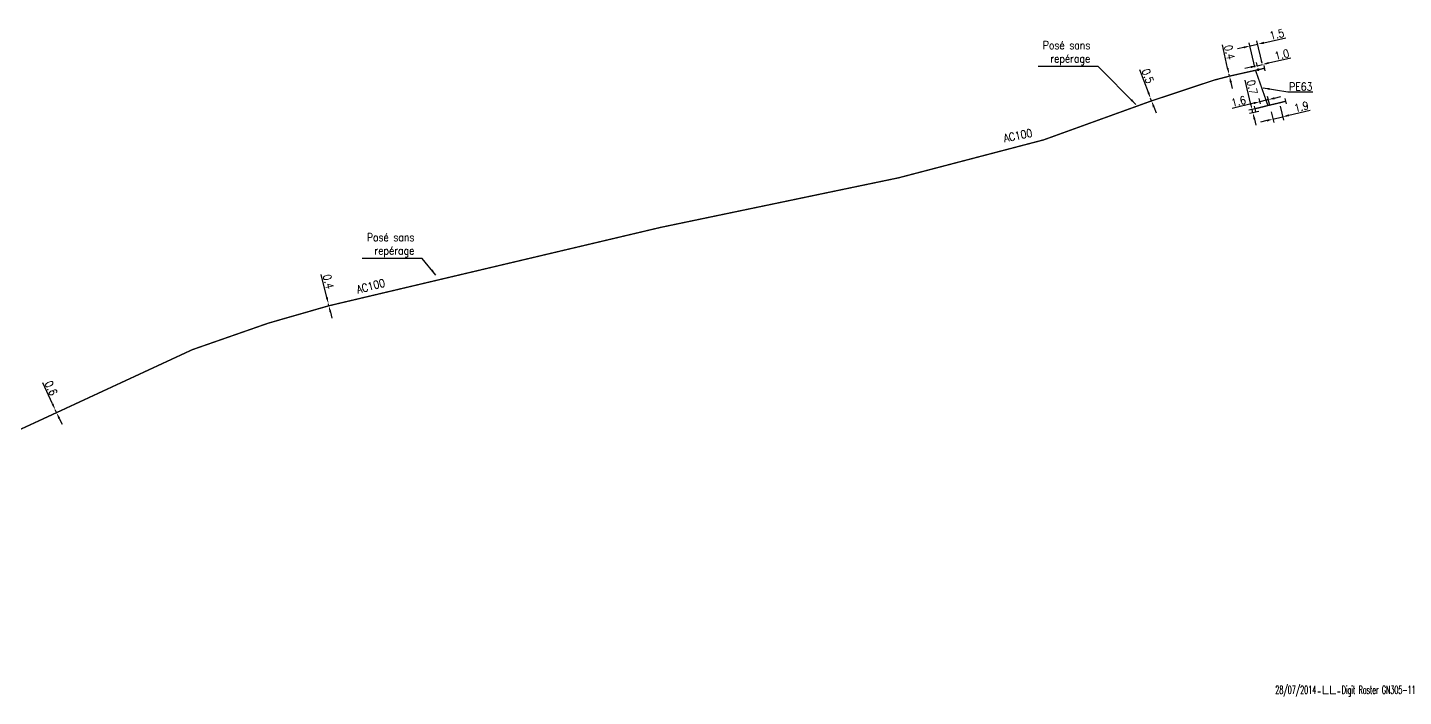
# Model space of a CAD drawing. Header units: millimetres. Extents: x 108996 to 110000, y 121000 to 122001.
# Drawn here: x 109275.7 to 109533.6, y 121009.5 to 121134.9 of the extents above; entities that cross this region are included whole.
import ezdxf
from ezdxf.enums import TextEntityAlignment as Align

# ---------------------------------------------------------------- set-up
doc = ezdxf.new("R2010")
doc.units = ezdxf.units.MM
doc.header["$PDMODE"] = 34
doc.linetypes.add('L_25_AP', pattern=[2000, 1000, 1000])
doc.linetypes.add('L_25_PE', pattern=[2000, 1000, 1000])
doc.layers.get('0').update_dxf_attribs({"linetype": 'CONTINUOUS'})
doc.layers.get('Defpoints').update_dxf_attribs({"linetype": 'CONTINUOUS'})
for name, color, linetype in [('L_150', 1, 'CONTINUOUS'), ('L_300', 7, 'CONTINUOUS'), ('L_340', 7, 'CONTINUOUS'), ('L_910', 7, 'CONTINUOUS')]:
    doc.layers.add(name, color=color, linetype=linetype)
doc.styles.add('G_ROMANS', font='ROMANS.SHX', dxfattribs={"width": 0.75})
doc.styles.get("Standard").update_dxf_attribs({"font": 'romans.shx', "width": 0.85})
doc.dimstyles.get("Standard").update_dxf_attribs({"dimtxt": 1.5, "dimasz": 1.2, "dimexe": 0.625, "dimexo": 0.625, "dimgap": 0.25, "dimtad": 1, "dimdec": 1, "dimzin": 0, "dimdsep": 46, "dimtxsty": 'Standard', "dimcen": -0.5, "dimadec": 0, "dimazin": 0, "dimtfac": 1, "dimtdec": 1, "dimtmove": 0, "dimatfit": 3, "dimfxl": 0, "dimtolj": 1, "dimtzin": 0, "dimarcsym": 0})

# ---------------------------------------------------------------- blocks, each defined once
blk = doc.blocks.new('L_340_07')
at = {"color": 0, "linetype": 'Continuous', "const_width": 0.25, "flags": 128}
blk.add_lwpolyline([(0, 0), (1.25, 0)], dxfattribs=at)
at = {"color": 0, "linetype": 'Continuous', "flags": 128}
blk.add_lwpolyline([(1.25, -0.5), (1.25, 0.5)], dxfattribs=at)
at = {"color": 0, "linetype": 'Continuous', "width": 0.75, "flags": 3}
for tag, p in [('DEF_LEG', (0.72, -3.47)), ('DEF_COUP', (0.72, -5.97)), ('DEF_TYPE', (0.72, -8.47))]:
    blk.add_attdef(tag, text='', height=1.2, dxfattribs=at).set_placement(p, align=Align.MIDDLE)
blk = doc.blocks.new('L_300_12')
at = {"color": 0, "linetype": 'Continuous', "const_width": 0.248, "flags": 128}
blk.add_lwpolyline([(-0.13, 0, 1), (0.13, 0, 1)], format="xyb", close=True, dxfattribs=at)
at = {"linetype": 'Continuous', "style": 'G_ROMANS', "width": 0.75}
blk.add_attdef('P', text='', height=1, dxfattribs=at).set_placement((0, 1.33), align=Align.MIDDLE_CENTER)
at = {"color": 0, "linetype": 'Continuous', "width": 0.75, "flags": 3}
for tag, p in [('DEF_LEG', (0, -5)), ('DEF_COUP', (0, -7.5)), ('DEF_TYPE', (0, -10))]:
    blk.add_attdef(tag, text='', height=1.2, dxfattribs=at).set_placement(p, align=Align.MIDDLE)
blk = doc.blocks.new('GIS_MODF')
at = {"color": 0, "linetype": 'Continuous', "flags": 128}
for points in [[(-2.18, -0.41), (-1.68, -0.41)], [(1.52, -0.41), (2.02, -0.41)]]:
    blk.add_lwpolyline(points, dxfattribs=at)
at = {"color": 0, "linetype": 'Continuous'}
blk.add_attdef('DATE', text='', height=0.75, dxfattribs=at).set_placement((-2.5, -0.8), align=Align.RIGHT)
at = {"color": 0, "linetype": 'Continuous', "width": 3.542583}
blk.add_attdef('USER', text='', height=0.75, dxfattribs=at).set_placement((-1.51, -0.8), (1.28, -0.8), align=Align.FIT)
at = {"color": 0, "linetype": 'Continuous'}
blk.add_attdef('DESC', (2.29, -0.8), '', height=0.75, dxfattribs=at)
blk = doc.blocks.new('*D142')
at = {"layer": 'Defpoints', "color": 0, "linetype": 'Continuous', "transparency": 16777216}
for p in [(109508.65, 121119.7), (109510.29, 121120.77), (109509.12, 121117.73)]:
    blk.add_point(p, dxfattribs=at)
at = {"layer": 'L_340', "color": 0, "linetype": 'Continuous', "lineweight": -2, "transparency": 16777216}
for p, q in [((109508.79, 121119.09), (109509.27, 121117.12)), ((109510.44, 121120.16), (109511.07, 121117.56)), ((109512.09, 121118.44), (109516.1, 121119.41)), ((109507.96, 121117.45), (109506.79, 121117.17)), ((109509.12, 121117.73), (109510.92, 121118.16))]:
    blk.add_line(p, q, dxfattribs=at)
at = {"layer": 'L_340', "color": 0, "linetype": 'Continuous', "transparency": 16777216}
for points in [[(109507.91, 121117.64), (109508, 121117.25), (109509.12, 121117.73)], [(109512.04, 121118.64), (109512.14, 121118.25), (109510.92, 121118.16)]]:
    blk.add_solid(points, dxfattribs=at)
at = {"layer": 'L_340', "color": 0, "linetype": 'Continuous', "transparency": 16777216, "insert": (109514.44, 121120.04), "char_height": 1.5, "attachment_point": 5, "rotation": 13.5443}
blk.add_mtext('\\A1;1.9', dxfattribs=at)
blk = doc.blocks.new('*D143')
at = {"layer": 'Defpoints', "color": 0, "linetype": 'Continuous', "transparency": 16777216}
for p in [(109506.94, 121119.96), (109508.24, 121121.38), (109508.65, 121119.7)]:
    blk.add_point(p, dxfattribs=at)
at = {"layer": 'L_340', "color": 0, "linetype": 'Continuous', "lineweight": -2, "transparency": 16777216}
for p, q in [((109506.79, 121120.57), (109506.54, 121121.61)), ((109508.5, 121120.31), (109508.1, 121121.98)), ((109509.41, 121121.66), (109510.58, 121121.94)), ((109505.52, 121120.72), (109501.45, 121119.74)), ((109508.24, 121121.38), (109506.69, 121121))]:
    blk.add_line(p, q, dxfattribs=at)
at = {"layer": 'L_340', "color": 0, "linetype": 'Continuous', "transparency": 16777216}
for points in [[(109509.36, 121121.85), (109509.46, 121121.46), (109508.24, 121121.38)], [(109505.48, 121120.91), (109505.57, 121120.53), (109506.69, 121121)]]:
    blk.add_solid(points, dxfattribs=at)
at = {"layer": 'L_340', "color": 0, "linetype": 'Continuous', "transparency": 16777216, "insert": (109502.67, 121121.06), "char_height": 1.5, "attachment_point": 5, "rotation": 13.5443}
blk.add_mtext('\\A1;1.6', dxfattribs=at)
blk = doc.blocks.new('*D144')
at = {"layer": 'Defpoints', "color": 0, "linetype": 'Continuous', "transparency": 16777216}
for p in [(109505.36, 121118.91), (109506.94, 121119.96), (109507.09, 121119.33)]:
    blk.add_point(p, dxfattribs=at)
at = {"layer": 'L_340', "color": 0, "linetype": 'Continuous', "lineweight": -2, "transparency": 16777216}
for p, q in [((109504.92, 121120.71), (109503.88, 121125.02)), ((109506.33, 121119.81), (109504.6, 121119.39)), ((109506.48, 121119.18), (109504.75, 121118.76)), ((109505.36, 121118.91), (109505.2, 121119.54)), ((109505.64, 121117.74), (109505.92, 121116.58))]:
    blk.add_line(p, q, dxfattribs=at)
at = {"layer": 'L_340', "color": 0, "linetype": 'Continuous', "transparency": 16777216}
for points in [[(109505.12, 121120.75), (109504.73, 121120.66), (109505.2, 121119.54)], [(109505.83, 121117.79), (109505.44, 121117.7), (109505.36, 121118.91)]]:
    blk.add_solid(points, dxfattribs=at)
at = {"layer": 'L_340', "color": 0, "linetype": 'Continuous', "transparency": 16777216, "insert": (109505.23, 121123.71), "char_height": 1.5, "attachment_point": 5, "rotation": 283.5443}
blk.add_mtext('\\A1;0.7', dxfattribs=at)
blk = doc.blocks.new('*D145')
at = {"layer": 'Defpoints', "color": 0, "linetype": 'Continuous', "transparency": 16777216}
for p in [(109506.33, 121126.99), (109507.13, 121127.98), (109507.22, 121127.59)]:
    blk.add_point(p, dxfattribs=at)
at = {"layer": 'L_300', "color": 0, "linetype": 'Continuous', "lineweight": -2, "transparency": 16777216}
for p, q in [((109504.99, 121127.49), (109503.82, 121127.22)), ((109506.19, 121127.6), (109506.02, 121128.36)), ((109506.16, 121127.75), (109507.13, 121127.98)), ((109507.08, 121128.2), (109506.99, 121128.59)), ((109508.3, 121128.25), (109512.46, 121129.2))]:
    blk.add_line(p, q, dxfattribs=at)
at = {"layer": 'L_300', "color": 0, "linetype": 'Continuous', "transparency": 16777216}
for points in [[(109504.94, 121127.68), (109505.03, 121127.29), (109506.16, 121127.75)], [(109508.26, 121128.44), (109508.35, 121128.05), (109507.13, 121127.98)]]:
    blk.add_solid(points, dxfattribs=at)
at = {"layer": 'L_300', "color": 0, "linetype": 'Continuous', "transparency": 16777216, "insert": (109510.78, 121129.84), "char_height": 1.5, "attachment_point": 5, "rotation": 12.8986}
blk.add_mtext('\\A1;1.0', dxfattribs=at)
blk = doc.blocks.new('*D146')
at = {"layer": 'Defpoints', "color": 0, "linetype": 'Continuous', "transparency": 16777216}
for p in [(109500.89, 121126.14), (109500.89, 121126.14), (109500.97, 121125.79)]:
    blk.add_point(p, dxfattribs=at)
at = {"layer": 'L_150', "color": 0, "linetype": 'Continuous', "lineweight": -2, "transparency": 16777216}
for p, q in [((109500.62, 121127.3), (109499.63, 121131.63)), ((109500.97, 121125.79), (109500.89, 121126.14)), ((109501.23, 121124.62), (109501.5, 121123.45))]:
    blk.add_line(p, q, dxfattribs=at)
at = {"layer": 'L_150', "color": 0, "linetype": 'Continuous', "transparency": 16777216}
for points in [[(109500.82, 121127.35), (109500.43, 121127.26), (109500.89, 121126.14)], [(109501.43, 121124.67), (109501.04, 121124.58), (109500.97, 121125.79)]]:
    blk.add_solid(points, dxfattribs=at)
at = {"layer": 'L_150', "color": 0, "linetype": 'Continuous', "transparency": 16777216, "insert": (109500.97, 121130.27), "char_height": 1.5, "attachment_point": 5, "rotation": 282.8986}
blk.add_mtext('\\A1;0.4', dxfattribs=at)
blk = doc.blocks.new('*D147')
at = {"layer": 'Defpoints', "color": 0, "linetype": 'Continuous', "transparency": 16777216}
for p in [(109486.18, 121121.62), (109486.18, 121121.62), (109486.36, 121121.15)]:
    blk.add_point(p, dxfattribs=at)
at = {"layer": 'L_150', "color": 0, "linetype": 'Continuous', "lineweight": -2, "transparency": 16777216}
for p, q in [((109485.76, 121122.74), (109484.17, 121126.94)), ((109486.36, 121121.15), (109486.18, 121121.62)), ((109486.78, 121120.03), (109487.21, 121118.91))]:
    blk.add_line(p, q, dxfattribs=at)
at = {"layer": 'L_150', "color": 0, "linetype": 'Continuous', "transparency": 16777216}
for points in [[(109485.94, 121122.81), (109485.57, 121122.67), (109486.18, 121121.62)], [(109486.97, 121120.1), (109486.6, 121119.96), (109486.36, 121121.15)]]:
    blk.add_solid(points, dxfattribs=at)
at = {"layer": 'L_150', "color": 0, "linetype": 'Continuous', "transparency": 16777216, "insert": (109485.66, 121125.81), "char_height": 1.5, "attachment_point": 5, "rotation": 290.7459}
blk.add_mtext('\\A1;0.5', dxfattribs=at)
blk = doc.blocks.new('*D148')
at = {"layer": 'Defpoints', "color": 0, "linetype": 'Continuous', "transparency": 16777216}
for p in [(109332.09, 121083.13), (109332.09, 121083.13), (109332.18, 121082.74)]:
    blk.add_point(p, dxfattribs=at)
at = {"layer": 'L_150', "color": 0, "linetype": 'Continuous', "lineweight": -2, "transparency": 16777216}
for p, q in [((109331.81, 121084.3), (109330.76, 121088.6)), ((109332.18, 121082.74), (109332.09, 121083.13)), ((109332.47, 121081.57), (109332.75, 121080.41))]:
    blk.add_line(p, q, dxfattribs=at)
at = {"layer": 'L_150', "color": 0, "linetype": 'Continuous', "transparency": 16777216}
for points in [[(109332, 121084.34), (109331.61, 121084.25), (109332.09, 121083.13)], [(109332.66, 121081.62), (109332.27, 121081.53), (109332.18, 121082.74)]]:
    blk.add_solid(points, dxfattribs=at)
at = {"layer": 'L_150', "color": 0, "linetype": 'Continuous', "transparency": 16777216, "insert": (109332.11, 121087.27), "char_height": 1.5, "attachment_point": 5, "rotation": 283.6387}
blk.add_mtext('\\A1;0.4', dxfattribs=at)
blk = doc.blocks.new('*D149')
at = {"layer": 'Defpoints', "color": 0, "linetype": 'Continuous', "transparency": 16777216}
for p in [(109506.26, 121131.78), (109505.85, 121126.88), (109507.22, 121127.59)]:
    blk.add_point(p, dxfattribs=at)
at = {"layer": 'L_150', "color": 0, "linetype": 'Continuous', "lineweight": -2, "transparency": 16777216}
for p, q in [((109505.71, 121127.49), (109504.66, 121132.06)), ((109507.08, 121128.2), (109506.12, 121132.39)), ((109507.43, 121132.05), (109511.52, 121132.98)), ((109503.63, 121131.18), (109502.46, 121130.91)), ((109504.8, 121131.45), (109506.26, 121131.78))]:
    blk.add_line(p, q, dxfattribs=at)
at = {"layer": 'L_150', "color": 0, "linetype": 'Continuous', "transparency": 16777216}
for points in [[(109507.39, 121132.24), (109507.48, 121131.85), (109506.26, 121131.78)], [(109503.59, 121131.37), (109503.68, 121130.98), (109504.8, 121131.45)]]:
    blk.add_solid(points, dxfattribs=at)
at = {"layer": 'L_150', "color": 0, "linetype": 'Continuous', "transparency": 16777216, "insert": (109509.84, 121133.63), "char_height": 1.5, "attachment_point": 5, "rotation": 12.8986}
blk.add_mtext('\\A1;1.5', dxfattribs=at)
blk = doc.blocks.new('*D150')
at = {"layer": 'Defpoints', "color": 0, "linetype": 'Continuous', "transparency": 16777216}
for p in [(109280.9, 121063.25), (109280.9, 121063.25), (109281.15, 121062.71)]:
    blk.add_point(p, dxfattribs=at)
at = {"layer": 'L_150', "color": 0, "linetype": 'Continuous', "lineweight": -2, "transparency": 16777216}
for p, q in [((109280.39, 121064.34), (109278.55, 121068.3)), ((109281.15, 121062.71), (109280.9, 121063.25)), ((109281.66, 121061.62), (109282.17, 121060.53))]:
    blk.add_line(p, q, dxfattribs=at)
at = {"layer": 'L_150', "color": 0, "linetype": 'Continuous', "transparency": 16777216}
for points in [[(109280.57, 121064.42), (109280.21, 121064.25), (109280.9, 121063.25)], [(109281.84, 121061.7), (109281.48, 121061.53), (109281.15, 121062.71)]]:
    blk.add_solid(points, dxfattribs=at)
at = {"layer": 'L_150', "color": 0, "linetype": 'Continuous', "transparency": 16777216, "insert": (109280.12, 121067.29), "char_height": 1.5, "attachment_point": 5, "rotation": 294.9932}
blk.add_mtext('\\A1;0.6', dxfattribs=at)

msp = doc.modelspace()

# ---------------------------------------------------------------- linework, layer by layer
at = {"layer": 'L_150', "linetype": 'L_25_AP', "const_width": 0.25, "flags": 128}
msp.add_lwpolyline([(109109.92, 121036.35), (109111.29, 121036.84), (109113.16, 121036.92), (109124.03, 121033.54), (109164.64, 121020.91), (109164.64, 121020.91), (109196.3, 121023.14), (109201.13, 121025.33), (109226.67, 121037.53), (109244.52, 121045.77), (109281.15, 121062.71), (109306.59, 121074.51), (109320.83, 121079.48), (109332.18, 121082.74), (109394.3, 121097.42), (109438.96, 121106.73), (109466.14, 121113.84), (109486.36, 121121.15), (109498.12, 121125.05), (109500.97, 121125.79), (109505.85, 121126.88), (109506.33, 121126.99)], dxfattribs=at)
at = {"layer": 'L_150', "linetype": 'L_25_PE', "const_width": 0.25, "flags": 128}
for points in [[(109508.17, 121120.28), (109505.85, 121126.88)], [(109506.94, 121119.96), (109508.17, 121120.28), (109510.29, 121120.77)]]:
    msp.add_lwpolyline(points, dxfattribs=at)

# ---------------------------------------------------------------- block references
at = {"layer": 'L_300', "rotation": 12.59363579133588}
msp.add_blockref('L_300_12', (109506.33, 121126.99), dxfattribs=at)
at = {"layer": 'L_340'}
for p, rotation in [((109506.33, 121126.99), 12.59363579133588), ((109510.29, 121120.77), 14.38678979041543), ((109506.94, 121119.96), 193.4533798818814)]:
    msp.add_blockref('L_340_07', p, dxfattribs=dict(at, rotation=rotation))
at = {"layer": 'L_910', "linetype": 'Continuous'}
ref = msp.add_blockref('GIS_MODF', (109519.72, 121010.8), dxfattribs=at)
ref.add_attrib('DATE', '28/07/2014', dxfattribs={"layer": '0', "color": 0, "linetype": 'Continuous', "height": 1.5, "width": 0.5}).set_placement((109517.21, 121010), align=Align.RIGHT)
ref.add_attrib('USER', 'LL', dxfattribs={"layer": '0', "color": 0, "linetype": 'Continuous', "height": 1.5, "width": 1.180861}).set_placement((109518.21, 121010), (109520.99, 121010), align=Align.FIT)
ref.add_attrib('DESC', 'Digit Raster GN305-11', (109522.01, 121010), dxfattribs={"layer": '0', "color": 0, "linetype": 'Continuous', "height": 1.5, "width": 0.5})

# ---------------------------------------------------------------- texts
at = {"layer": 'L_150', "linetype": 'Continuous', "width": 0.85}
for rotation, p in [(11.5297, (109458.82, 121113.39)), (14.2437, (109337.6, 121085.03))]:
    msp.add_text('AC100', height=1.5, rotation=rotation, dxfattribs=at).set_placement(p)
at = {"layer": 'L_150', "linetype": 'Continuous', "char_height": 1.5}
for s, insert, attachment_point in [('Posé sans\\Prepérage', (109474.88, 121127.83), 9), ('PE63', (109512.15, 121123.07), 7), ('Posé sans\\Prepérage', (109348.21, 121091.83), 9)]:
    msp.add_mtext(s, dxfattribs=dict(at, insert=insert, attachment_point=attachment_point))

# ---------------------------------------------------------------- dimensions: what is measured, and where the dimension line sits
at = {"layer": 'L_150', "linetype": 'Continuous'}
for base, p1, p2, angle, picture, middle in [((109506.26, 121131.78), (109505.85, 121126.88), (109507.22, 121127.59), 192.8986, '*D149', (109510.06, 121132.65)), ((109500.89, 121126.14), (109500.97, 121125.79), (109500.89, 121126.14), 282.8986, '*D146', (109499.99, 121130.05)), ((109486.18, 121121.62), (109486.36, 121121.15), (109486.18, 121121.62), 290.7459, '*D147', (109484.73, 121125.46)), ((109332.09, 121083.13), (109332.18, 121082.74), (109332.09, 121083.13), 283.6387, '*D148', (109331.14, 121087.03)), ((109280.9, 121063.25), (109281.15, 121062.71), (109280.9, 121063.25), 294.9932, '*D150', (109279.22, 121066.86))]:
    dim = msp.add_linear_dim(base=base, p1=p1, p2=p2, angle=angle, dimstyle='Standard', dxfattribs=at)
    dim.commit()
    dim.dimension.update_dxf_attribs({"geometry": picture, "text_midpoint": middle, "dimtype": 160})
at = {"layer": 'L_300', "linetype": 'Continuous'}
dim = msp.add_linear_dim(base=(109507.13, 121127.98), p1=(109506.33, 121126.99), p2=(109507.22, 121127.59), angle=192.8986, dimstyle='Standard', dxfattribs=at)
dim.commit()
dim.dimension.update_dxf_attribs({"geometry": '*D145', "text_midpoint": (109511, 121128.86), "dimtype": 160})
at = {"layer": 'L_340', "linetype": 'Continuous'}
for base, p1, p2, angle, picture, middle in [((109505.3566, 121118.9091), (109506.9403, 121119.9592), (109507.0925, 121119.3273), 103.5443, '*D144', (109504.2559, 121123.478)), ((109508.24, 121121.38), (109506.94, 121119.96), (109508.65, 121119.7), 193.5443, '*D143', (109502.9, 121120.09)), ((109509.12, 121117.73), (109510.29, 121120.77), (109508.65, 121119.7), 13.5443, '*D142', (109514.68, 121119.07))]:
    dim = msp.add_linear_dim(base=base, p1=p1, p2=p2, angle=angle, dimstyle='Standard', dxfattribs=at)
    dim.commit()
    dim.dimension.update_dxf_attribs({"geometry": picture, "text_midpoint": middle, "dimtype": 160})

# ---------------------------------------------------------------- leaders
at = {"layer": 'L_150', "linetype": 'Continuous', "annotation_type": 0, "has_hookline": 1}
for points, hookline_direction, text_width in [([(109483.43, 121120.48), (109476.33, 121127.58), (109475.13, 121127.58)], 1, 9.77), ([(109507.28, 121123.58), (109511.9, 121122.82)], 0, 4.43), ([(109352.26, 121088.48), (109349.66, 121091.58), (109348.46, 121091.58)], 1, 9.77)]:
    msp.add_leader(points, dimstyle='Standard', dxfattribs=dict(at, hookline_direction=hookline_direction, text_width=text_width))

doc.saveas('drawing.dxf')
